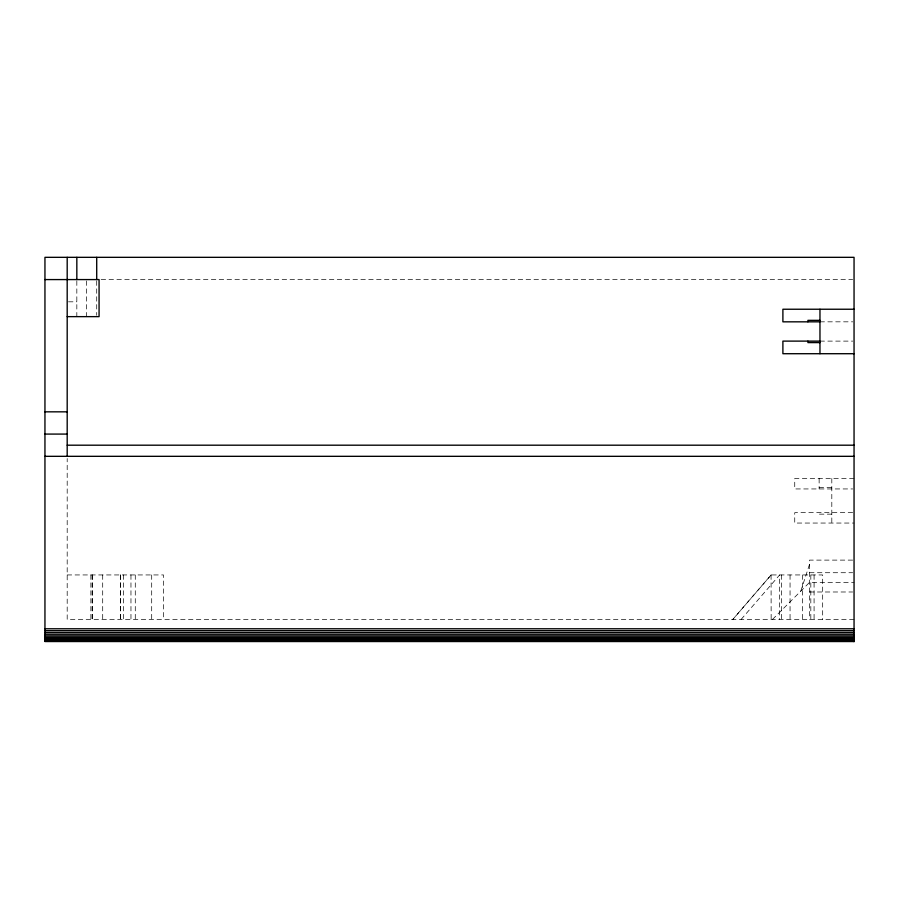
<?xml version="1.0" encoding="UTF-8"?>
<svg xmlns="http://www.w3.org/2000/svg" width="899" height="899" viewBox="0 0 899 899"><rect width="100%" height="100%" fill="white"/><g stroke="black" fill="none" stroke-linecap="round" stroke-linejoin="round"><path stroke-width="0.67" stroke-dasharray="4.5 3.37" d="M800.773 591.16L809.561 564.235M771.151 574.944L732.831 619.422L771.072 574.944L822.675 574.944L822.675 619.422M741.124 619.422L779.635 574.944L779.635 619.422M772.499 619.422L809.561 582.361L854.05 582.361M101.138 279.578L852.645 279.578M68.481 301.817L76.831 301.817M819.967 321.831L852.69 321.831M819.967 341.114L852.69 341.114M854.05 478.56L794.738 478.56L794.738 488.944L852.657 488.944M819.135 487.46L831.811 487.46M852.657 512.666L794.738 512.666L794.738 523.049L854.05 523.049M831.811 514.149L819.135 514.149L819.135 512.666M852.657 560.111L809.561 560.111L809.561 619.422M809.561 572.719L852.657 572.719M67.189 574.944L163.494 574.944L163.494 619.422M809.561 591.991L852.657 591.991M854.05 619.422L67.189 619.422L67.189 458.524M831.811 478.56L831.811 523.049M819.135 478.56L819.135 488.944M814.078 574.944L814.078 619.422M810.819 574.944L810.819 619.422M802.335 574.944L802.335 619.422M790.052 574.944L790.052 619.422M781.579 574.944L781.579 619.422M771.072 574.944L771.151 619.422M151.695 574.944L151.695 619.422M135.277 574.944L135.277 619.422M130.962 574.944L130.962 619.422M123.466 574.944L123.466 619.422M120.545 574.944L120.545 619.422M120.421 574.944L120.421 619.422M102.7 574.944L102.7 619.422M96.71 280.949L96.71 315.268M92.316 574.944L92.316 619.422M92.159 574.944L92.159 619.422M90.889 574.944L90.889 619.422M86.473 280.949L86.473 316.639M76.831 280.96L76.831 316.639"/><path stroke-width="1.35" d="M44.95 279.578L99.07 279.578L99.07 316.639L67.189 316.639M854.05 309.234L782.894 309.234L782.894 321.831L819.967 321.831M819.967 320.347L807.92 320.347L807.92 321.831M819.967 341.114L782.894 341.114L782.894 353.712L854.05 353.712M819.967 342.598L807.92 342.598L807.92 341.114M44.95 411.832L67.189 411.832M44.95 434.082L67.189 434.082M67.189 445.196L854.05 445.196M44.95 456.321L854.05 456.321M44.95 628.772L854.05 628.772M44.95 630.682L854.05 630.682M44.95 632.514L854.05 632.514M44.95 634.256L854.05 634.256M44.95 635.863L854.05 635.863M44.95 637.324L854.05 637.324M44.95 638.605L854.05 638.605M44.95 639.683L854.05 639.683M44.95 640.538L854.05 640.538M44.95 641.167L854.05 641.167M854.05 641.538L44.95 641.538L44.95 257.328L854.05 257.328L854.05 641.672M819.967 309.234L819.967 353.712M96.71 257.328L96.71 279.578M76.831 257.328L76.831 279.578M67.189 257.328L67.189 456.321"/></g></svg>
